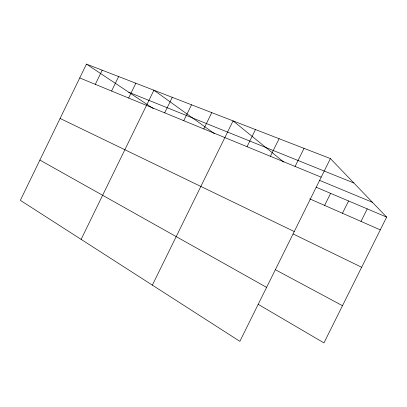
<?xml version="1.0" encoding="UTF-8"?>
<svg xmlns="http://www.w3.org/2000/svg" width="407" height="407" viewBox="0 0 407 407"><rect width="100%" height="100%" fill="white"/><g stroke="black" fill="none" stroke-linecap="round" stroke-linejoin="round"><path stroke-width="0.61" d="M86.457 64.103L20.35 200.341L239.865 341.341L330.408 158.577L86.457 64.103L153.307 108.567M95.309 84.335L102.182 70.192M111.594 91.026L118.63 76.562M128.637 98.031L135.852 83.231M81.11 239.367L153.902 90.222L214.621 133.791M164.687 112.846L172.268 97.339M183.761 120.686L191.539 104.797M203.795 128.917L211.777 112.637M152.355 285.129L233.058 120.879L283.791 162.057M247.034 146.688L255.464 129.553M270.411 156.293L279.09 138.706M295.1 166.438L304.034 148.362M324.623 205.413L330.606 193.345M342.47 213.258L348.58 200.966M361.014 221.403L367.246 208.877M330.408 158.577L386.65 217.104L323.952 342.898L258.17 304.319M128.8 92.267L353.866 182.992M79.741 77.941L321.199 177.167M319.271 180.23L372.41 202.289M316.183 187.23L386.65 217.104M309.722 198.86L380.286 229.874M60.088 118.447L294.256 231.552M293.05 233.918L361.645 267.272M275.33 269.688L342.491 305.698M39.891 160.063L266.6 287.373"/></g></svg>
